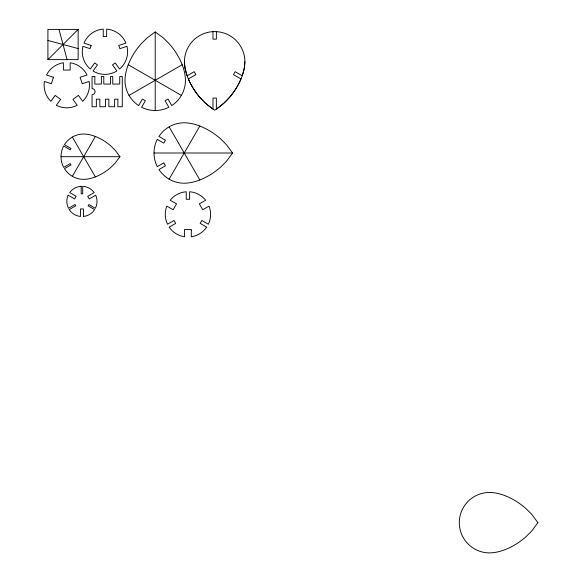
<?xml version="1.0" encoding="UTF-8"?>
<svg xmlns="http://www.w3.org/2000/svg" width="582" height="582" viewBox="0 0 582 582"><rect width="100%" height="100%" fill="white"/><g stroke="black" fill="none" stroke-linecap="round" stroke-linejoin="round"><path stroke-width="0.87" d="M81.182 186.313L81.182 193.85L82.695 193.85L82.695 186.305A15.139 15.139 0 0 1 94.204 192.577L87.729 196.323L89.242 198.942L95.717 195.203A15.139 15.139 0 0 1 95.39 208.305L88.864 204.537L88.108 205.846L94.64 209.615A15.139 15.139 0 0 1 83.43 216.468M244.898 61.816L244.273 68.327L242.25 75.784L235.157 71.688L233.462 74.62L241.013 78.977C235.492 91.6 226.434 102.861 214.671 110.173C202.914 102.861 193.857 91.6 188.335 78.977L195.887 74.62L194.192 71.688L187.098 75.784L185.076 68.327L184.443 61.816A30.228 30.228 0 0 1 214.671 31.588A30.228 30.228 0 0 1 244.898 61.816C244.767 70.917 241.29 79.632 236.728 87.387A72.976 72.976 0 0 1 229.715 97.136L224.426 102.708L216.366 109.103L216.366 98.089L212.983 98.089L212.983 109.103L204.922 102.708L199.633 97.136A72.976 72.976 0 0 1 192.62 87.387C188.059 79.632 184.574 70.917 184.443 61.816M72.35 176.324L95.368 136.457M169.129 179.176L199.822 126.018M119.95 156.689L115.338 162.924L111.177 167.099A54.759 54.759 0 0 1 103.698 172.716C97.674 176.411 90.843 179.249 83.684 179.358A22.676 22.676 0 0 1 64.442 168.671L70.975 164.902L70.218 163.593L63.678 167.369A22.727 22.727 0 0 1 61.015 156.689A22.676 22.676 0 0 1 63.678 146.017L70.218 149.785L70.975 148.475L64.435 144.7A22.676 22.676 0 0 1 83.684 134.006C90.843 134.144 97.674 136.959 103.698 140.655A54.759 54.759 0 0 1 111.177 146.278L115.338 150.454L119.95 156.689L61.015 156.689M232.596 153.001L226.442 161.316L220.891 166.881A73.012 73.012 0 0 1 210.924 174.374C202.892 179.292 193.784 183.075 184.239 183.228A30.228 30.228 0 0 1 158.951 169.558L165.455 165.805L163.76 162.873L157.256 166.627A30.228 30.228 0 0 1 157.256 139.374L163.76 143.128L165.455 140.197L158.951 136.443A30.228 30.228 0 0 1 184.239 122.773C193.784 122.918 202.892 126.709 210.924 131.627A73.012 73.012 0 0 1 220.891 139.12L226.442 144.685L232.596 153.001L154.012 153.001M47.913 59.633L78.141 29.406L47.913 29.406L47.913 59.633L78.141 59.633L78.141 29.406M155.212 31.937L146.897 38.092L141.331 43.635A73.012 73.012 0 0 0 133.838 53.609C128.92 61.641 125.137 70.749 124.985 80.287A30.228 30.228 0 0 0 138.654 105.582L142.408 99.078L145.34 100.766L141.586 107.27A30.228 30.228 0 0 0 168.838 107.27L165.084 100.766L168.016 99.078L171.77 105.582A30.228 30.228 0 0 0 185.44 80.287C185.287 70.749 181.504 61.641 176.586 53.609A73.012 73.012 0 0 0 169.093 43.635L163.527 38.092L155.212 31.937L155.212 110.515M129.037 95.404L182.195 64.711M47.913 40.464L78.141 48.568M128.229 64.711L181.388 95.404M68.159 195.203L74.641 198.942L76.147 196.323L69.673 192.584A15.139 15.139 0 0 1 81.153 186.291M169.129 126.825L199.822 179.984M72.35 137.054L95.368 176.921M58.978 29.406L67.083 59.633M216.366 31.639L216.366 39.147L212.983 39.147L212.983 31.639M83.452 216.446L83.452 208.967L80.425 208.967L80.425 216.446A15.139 15.139 0 0 1 69.207 209.629L75.769 205.846L75.02 204.537L68.48 208.305A15.139 15.139 0 0 1 68.109 195.21M191.311 230.399L191.311 236.787A22.669 22.669 0 0 0 206.661 227.14L200.172 223.393L201.867 220.462L208.356 224.208A22.669 22.669 0 0 0 209.033 206.093L202.711 209.746L199.328 203.882L205.65 200.23A22.669 22.669 0 0 0 189.623 191.762L189.623 199.255L186.233 199.255L186.233 191.762A22.669 22.669 0 0 0 170.206 200.23L176.535 203.882L173.145 209.746L166.823 206.093A22.669 22.669 0 0 0 167.507 224.208L173.996 220.462L175.684 223.393L169.195 227.14A22.669 22.669 0 0 0 184.545 236.787L184.545 229.483L191.311 229.483L191.311 230.399M53.449 77.275L51.361 83.713L44.414 81.458A22.669 22.669 0 0 0 50.867 101.312L55.159 95.404L60.637 99.384L56.345 105.291A22.669 22.669 0 0 0 77.217 105.291L72.925 99.384L78.403 95.404L82.695 101.312A22.669 22.669 0 0 0 89.148 81.458L82.2 83.713L80.105 77.275L87.053 75.02A22.669 22.669 0 0 0 70.167 62.747L70.167 70.051L63.394 70.051L63.394 62.747A22.669 22.669 0 0 0 46.509 75.02L53.449 77.275M91.105 45.425L90.057 48.648L82.928 46.334A22.669 22.669 0 0 0 90.297 69.003L94.699 62.943L97.441 64.929L93.033 70.989A22.669 22.669 0 0 0 116.873 70.989L112.472 64.929L115.207 62.943L119.616 69.003A22.669 22.669 0 0 0 126.978 46.334L119.848 48.648L118.808 45.425L125.93 43.112A22.669 22.669 0 0 0 106.644 29.1L106.644 36.593L103.261 36.593L103.261 29.1A22.669 22.669 0 0 0 83.975 43.112L91.105 45.425M537.892 522.672L531.737 530.988L526.186 536.553A73.012 73.012 0 0 1 516.219 544.046C508.188 548.964 499.08 552.747 489.535 552.9A30.228 30.228 0 0 1 459.307 522.672A30.228 30.228 0 0 1 489.535 492.445C499.08 492.598 508.188 496.381 516.219 501.298A73.012 73.012 0 0 1 526.186 508.792L531.737 514.357L537.892 522.672M94.844 76.518L92.058 76.518L92.058 88.609A3.026 3.026 0 0 1 95.084 91.629A3.026 3.026 0 0 1 92.058 94.655L92.058 106.746L96.35 106.746L96.35 99.187L99.857 99.187L99.857 106.746L105.48 106.746L105.48 99.187L108.863 99.187L108.863 106.746L114.61 106.746L114.61 99.187L117.877 99.187L117.877 106.746L122.285 106.746L122.285 76.518L119.746 76.518L119.746 84.07L112.733 84.07L112.733 76.518L110.558 76.518L110.558 84.07L103.785 84.07L103.785 76.518L101.37 76.518L101.37 84.07L94.844 84.07L94.844 76.518"/></g></svg>
